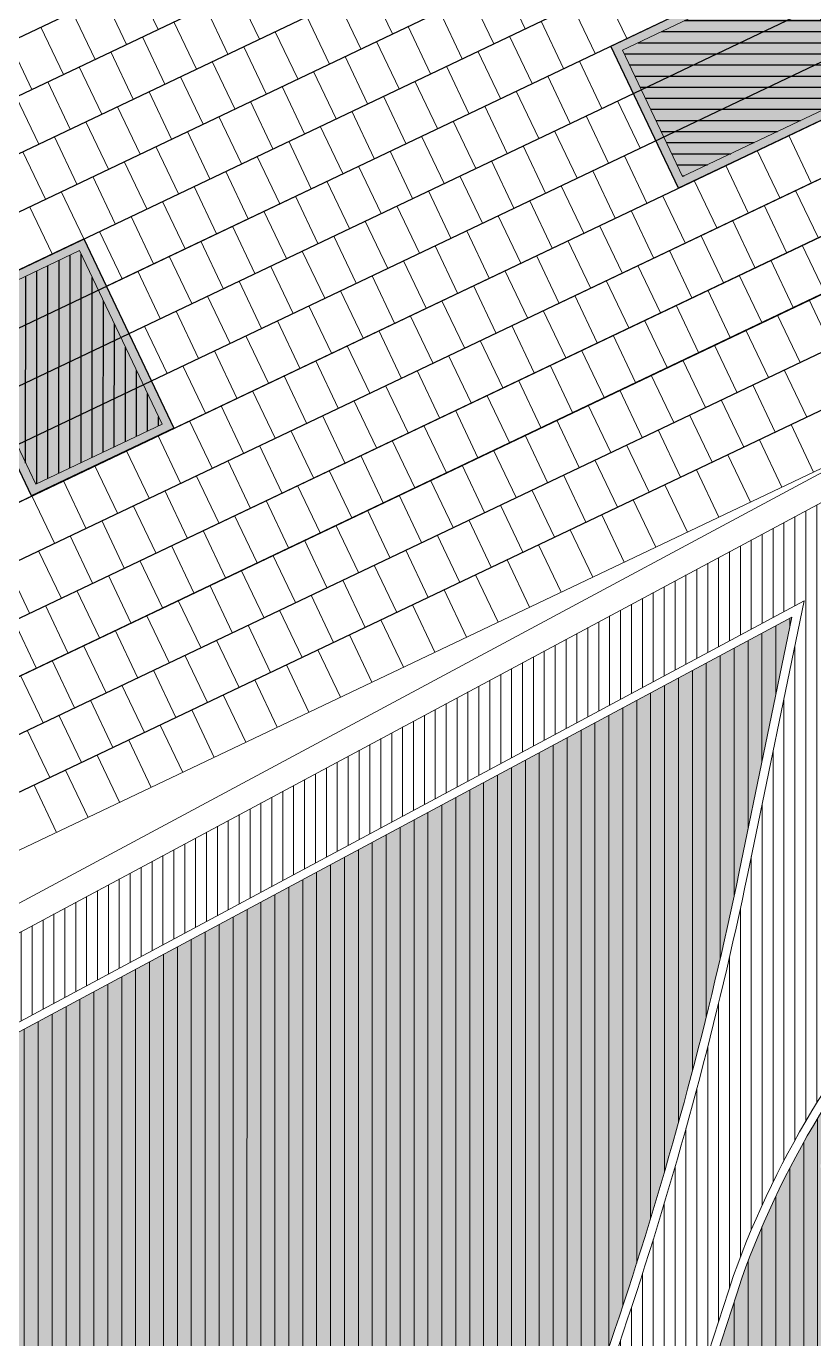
# Model space of a CAD drawing. Header units: metres. Extents: x 679599 to 680028, y 2748524 to 2748840.
# Drawn here: x 679821.67 to 679830.69, y 2748746.68 to 2748761.71 of the extents above; entities that cross this region are included whole.
import ezdxf

# ---------------------------------------------------------------- set-up
doc = ezdxf.new("R2010")
doc.units = ezdxf.units.M
doc.header["$LTSCALE"] = 5
doc.layers.add('00-AUX', color=2, linetype='Continuous', plot=False)
doc.layers.add('00-AUX Tree Pit', color=2, linetype='Continuous', plot=False)
doc.layers.add('02-L-B-Channel', color=140, linetype='Continuous', lineweight=5, plot=False)
doc.layers.add('02-L-B-Curb', color=11, linetype='Continuous', lineweight=5, plot=False)
for name, color, linetype, lineweight, true_color in [('02-L-Joints-Paviment_07_Precast Concrete Blocks 60X40', 7, 'Continuous', 5, 0x999999), ('03-TR-Pavement_02_Sealed Gravel', 7, 'Continuous', 5, 0x38321e), ('03-TR-Pavement_04_Dry Meadow_2', 7, 'Continuous', 5, 0xe2c75d), ('03-TR-Pavement_07_Precast Concrete Blocks 20X10', 7, 'Continuous', 5, 0x999999), ('03-TR-Pavement_07_Precast Concrete Blocks 60X40', 7, 'Continuous', 5, 0x999999)]:
    doc.layers.add(name, color=color, linetype=linetype, lineweight=lineweight, true_color=true_color)
doc.layers.add('03-TR-Pavement_04_Dry Meadow_', color=54, linetype='Continuous', lineweight=5)
doc.layers.add('04-BK-Tree Pit', color=6, linetype='Continuous', lineweight=5)
doc.layers.add('03-TR-Tree Pit_Green', color=46, linetype='Continuous')
doc.layers.add('03-TR-Tree Pit_White', color=7, linetype='Continuous', true_color=0xfcfcfc)

# ---------------------------------------------------------------- blocks, each defined once
blk = doc.blocks.new('ALCORQUE RECTANGULAR')
at = {"layer": '03-TR-Tree Pit_Green', "ltscale": 0.3}
h = blk.add_hatch(dxfattribs=at)
h.set_pattern_fill('ANSI31', color=256, scale=0.04, angle=-45)
h.set_pattern_definition([(360, (-2068898.16958, 3428624.0145), (3e-17, 0.127), [])])
h.paths.add_polyline_path([(679903.391, 2748647.421), (679902.702, 2748648.869), (679904.689, 2748649.814), (679905.377, 2748648.367)])
at = {"layer": '03-TR-Tree Pit_White'}
h = blk.add_hatch(color=256, dxfattribs=at)
h.dxf.hatch_style = 1
h.paths.add_polyline_path([(679903.344, 2748647.288), (679902.569, 2748648.916), (679904.736, 2748649.947), (679905.511, 2748648.319)])
at = {"layer": '02-L-B-Curb'}
blk.add_lwpolyline([(679903.344, 2748647.288), (679902.569, 2748648.916), (679904.736, 2748649.947), (679905.511, 2748648.319)], close=True, dxfattribs=at)
at = {"layer": '02-L-B-Curb', "color": 6}
blk.add_lwpolyline([(679903.391, 2748647.421), (679902.702, 2748648.868), (679904.689, 2748649.814), (679905.378, 2748648.366)], close=True, dxfattribs=at)

msp = doc.modelspace()

# ---------------------------------------------------------------- hatches: boundary and pattern name
at = {"layer": '03-TR-Pavement_02_Sealed Gravel', "linetype": 'Continuous'}
h = msp.add_hatch(dxfattribs=at)
h.set_pattern_fill('ANSI31', color=256, scale=0.0393, angle=45)
h.set_pattern_definition([(90, (652974.11672, 2717198.73223), (-0.1247775, 0), [])])
h.paths.add_polyline_path([(679843.323, 2748762.983), (679802.488, 2748741.088), (679802.965, 2748740.321), (679830.585, 2748755.131), (679829.938, 2748752.01, -0.057467), (679826.729, 2748742.3, -0.236191), (679819.813, 2748736.788, -0.042406), (679814.857, 2748736.169, 0.057364), (679806.372, 2748734.851), (679806.924, 2748733.964, -0.055327), (679814.897, 2748735.17, 0.042406), (679820.02, 2748735.81, 0.236191), (679827.636, 2748741.88, 0.032502), (679829.774, 2748747.407, -0.216564), (679835.768, 2748753.578, -0.102224), (679839.134, 2748754.155, 0.122776), (679847.42, 2748755.923), (679848.03, 2748755.098), (679848.753, 2748755.634)])
h.paths.add_polyline_path([(679846.816, 2748756.742, -0.119949), (679839.168, 2748755.154, 0.102239), (679835.402, 2748754.509, 0.127244), (679830.778, 2748751.162, 0.003616), (679830.917, 2748751.807), (679831.734, 2748755.747), (679843.062, 2748761.821)], flags=16)
h.paths.add_polyline_path([(679846.663, 2748756.78, -0.118072), (679839.171, 2748755.254, 0.102239), (679835.366, 2748754.602, 0.11845), (679830.96, 2748751.528, 0.001446), (679831.015, 2748751.787), (679831.822, 2748755.681), (679843.033, 2748761.692)], flags=0)
at = {"layer": '03-TR-Pavement_04_Dry Meadow_', "linetype": 'Continuous'}
h = msp.add_hatch(dxfattribs=at)
h.set_pattern_fill('ANSI31', color=256, scale=0.0502, angle=45)
h.paths.add_polyline_path([(679847.95, 2748755.038), (679847.389, 2748755.797, -0.121575), (679839.13, 2748754.055, 0.102239), (679835.804, 2748753.485, 0.216438), (679829.869, 2748747.377, -0.032502), (679827.727, 2748741.838, -0.236191), (679820.041, 2748735.712, -0.042406), (679814.901, 2748735.07, 0.055117), (679806.979, 2748733.876), (679810.918, 2748727.551)])
h.paths.add_polyline_path([(679846.663, 2748756.78), (679843.033, 2748761.692), (679831.822, 2748755.681), (679831.015, 2748751.787, -0.001446), (679830.96, 2748751.528, -0.11845), (679835.366, 2748754.602, -0.102239), (679839.171, 2748755.254, 0.118072)])
edge = h.paths.add_edge_path()
edge.add_line((679829.84, 2748752.03), (679830.443, 2748754.942))
edge.add_line((679830.443, 2748754.942), (679803.018, 2748740.236))
edge.add_line((679803.018, 2748740.236), (679806.317, 2748734.939))
edge.add_arc((679816.341, 2748698.65), 37.648, 92.2638, 105.4414, ccw=False)
edge.add_arc((679813.692, 2748765.64), 29.393, 272.2638, 281.9768)
edge.add_arc((679817.762, 2748746.456), 9.783, 281.9768, 335.1335)
edge.add_arc((679786.232, 2748761.069), 44.535, 335.1335, 348.2894)
at = {"layer": '03-TR-Pavement_04_Dry Meadow_2', "ltscale": 2, "transparency": 33554687}
h = msp.add_hatch(dxfattribs=at)
h.set_pattern_fill('AR-CONC', color=256, scale=0.0067, angle=290)
h.paths.add_polyline_path([(679846.663, 2748756.78), (679843.033, 2748761.692), (679831.822, 2748755.681), (679831.015, 2748751.787, -0.001446), (679830.96, 2748751.528, -0.11845), (679835.366, 2748754.602, -0.102239), (679839.171, 2748755.254, 0.118072)])
edge = h.paths.add_edge_path(flags=16)
edge.add_arc((679832.774, 2748748.661), 2, 0, 360)
edge = h.paths.add_edge_path()
edge.add_line((679847.95, 2748755.038), (679847.389, 2748755.797))
edge.add_arc((679839.731, 2748771.658), 17.613, 268.0472, 295.7741, ccw=False)
edge.add_arc((679838.846, 2748745.72), 8.34, 88.0472, 111.3976)
edge.add_arc((679839.56, 2748743.898), 10.297, 111.3976, 160.2481)
edge.add_arc((679786.232, 2748761.069), 45.735, 335.1335, 342.5798, ccw=False)
edge.add_arc((679817.762, 2748746.456), 10.983, 281.9768, 335.1335, ccw=False)
edge.add_arc((679813.692, 2748765.64), 30.593, 272.2638, 281.9768, ccw=False)
edge.add_arc((679816.341, 2748698.65), 36.448, 92.2638, 104.8829)
edge.add_line((679806.979, 2748733.876), (679810.918, 2748727.551))
edge.add_line((679810.918, 2748727.551), (679847.95, 2748755.038))
edge = h.paths.add_edge_path()
edge.add_arc((679823.032, 2748740.346), 2, 179.9991, 276.2707)
edge.add_arc((679817.762, 2748746.456), 9.783, 281.9768, 304.1267, ccw=False)
edge.add_arc((679813.692, 2748765.64), 29.393, 272.2638, 281.9768, ccw=False)
edge.add_arc((679816.341, 2748698.65), 37.648, 92.2638, 105.4414)
edge.add_line((679806.317, 2748734.939), (679803.018, 2748740.236))
edge.add_line((679803.018, 2748740.236), (679830.443, 2748754.942))
edge.add_line((679830.443, 2748754.942), (679829.84, 2748752.03))
edge.add_arc((679786.232, 2748761.069), 44.535, 335.1335, 348.2894, ccw=False)
edge.add_arc((679817.762, 2748746.456), 9.783, 317.4276, 335.1335, ccw=False)
edge.add_arc((679823.032, 2748740.346), 2, 345.2825, 540)
edge = h.paths.add_edge_path(flags=17)
edge.add_line((679841.435, 2748755.333), (679840.837, 2748755.282))
edge.add_arc((679840.923, 2748757.78), 2.5, 129.6112, 268.0163, ccw=False)
edge.add_line((679839.329, 2748759.706), (679840.201, 2748760.174))
edge.add_arc((679840.923, 2748757.78), 2.5, -78.1912, 106.7896, ccw=False)
at = {"layer": '03-TR-Pavement_07_Precast Concrete Blocks 20X10'}
h = msp.add_hatch(dxfattribs=at)
h.set_pattern_fill('ANSI31', color=256, scale=0.0315, angle=25.5)
h.set_pattern_definition([(70.5, (0, 0), (-0.094275932128, 0.033384858509), [])])
edge = h.paths.add_edge_path()
edge.add_line((679754.639, 2748741.428), (679756.438, 2748737.648))
edge.add_line((679756.438, 2748737.648), (679759.31, 2748736.613))
edge.add_line((679759.31, 2748736.613), (679763.155, 2748738.443))
edge.add_line((679763.155, 2748738.443), (679764.159, 2748741.27))
edge.add_line((679764.159, 2748741.27), (679766.986, 2748740.266))
edge.add_line((679766.986, 2748740.266), (679770.831, 2748742.096))
edge.add_line((679770.831, 2748742.096), (679771.835, 2748744.923))
edge.add_line((679771.835, 2748744.923), (679774.662, 2748743.919))
edge.add_line((679774.662, 2748743.919), (679778.507, 2748745.748))
edge.add_line((679778.507, 2748745.748), (679779.511, 2748748.576))
edge.add_line((679779.511, 2748748.576), (679782.338, 2748747.571))
edge.add_line((679782.338, 2748747.571), (679786.176, 2748749.398))
edge.add_line((679786.176, 2748749.398), (679787.186, 2748752.228))
edge.add_line((679787.186, 2748752.228), (679790.014, 2748751.224))
edge.add_line((679790.014, 2748751.224), (679793.857, 2748753.054))
edge.add_line((679793.857, 2748753.054), (679794.828, 2748755.786))
edge.add_line((679794.828, 2748755.786), (679794.862, 2748755.88))
edge.add_line((679794.862, 2748755.88), (679797.688, 2748754.876))
edge.add_line((679797.688, 2748754.876), (679801.533, 2748756.706))
edge.add_line((679801.533, 2748756.706), (679802.537, 2748759.533))
edge.add_line((679802.537, 2748759.533), (679805.364, 2748758.529))
edge.add_line((679805.364, 2748758.529), (679809.208, 2748760.358))
edge.add_line((679809.208, 2748760.358), (679810.212, 2748763.185))
edge.add_line((679810.212, 2748763.185), (679813.04, 2748762.181))
edge.add_line((679813.04, 2748762.181), (679816.883, 2748764.01))
edge.add_line((679816.883, 2748764.01), (679817.885, 2748766.836))
edge.add_line((679817.885, 2748766.836), (679820.714, 2748765.833))
edge.add_line((679820.714, 2748765.833), (679824.559, 2748767.663))
edge.add_line((679824.559, 2748767.663), (679825.563, 2748770.49))
edge.add_line((679825.563, 2748770.49), (679828.39, 2748769.486))
edge.add_line((679828.39, 2748769.486), (679832.234, 2748771.315))
edge.add_line((679832.234, 2748771.315), (679833.238, 2748774.142))
edge.add_line((679833.238, 2748774.142), (679836.062, 2748773.137))
edge.add_line((679836.062, 2748773.137), (679839.907, 2748774.967))
edge.add_line((679839.907, 2748774.967), (679840.952, 2748777.865))
edge.add_line((679840.952, 2748777.865), (679839.153, 2748781.645))
edge.add_line((679839.153, 2748781.645), (679754.643, 2748741.429))

# ---------------------------------------------------------------- linework, layer by layer
at = {"layer": '00-AUX'}
for points in [[(679671.95, 2748690.369), (679908.36, 2748802.868)], [(679675.639, 2748691.46), (679908.831, 2748802.427)], [(679680.412, 2748693.066), (679908.864, 2748801.779)], [(679684.823, 2748694.501), (679909.347, 2748801.344)], [(679689.235, 2748695.936), (679907.032, 2748799.578)], [(679694.007, 2748697.543), (679904.22, 2748797.575)], [(679698.419, 2748698.977), (679901.769, 2748795.744)], [(679703.192, 2748700.584), (679899.679, 2748794.085)], [(679707.603, 2748702.019), (679896.867, 2748792.083)], [(679712.015, 2748703.454), (679894.416, 2748790.252)], [(679716.787, 2748705.06), (679891.964, 2748788.421)], [(679721.199, 2748706.495), (679889.513, 2748786.59)], [(679725.61, 2748707.93), (679887.062, 2748784.759)], [(679730.383, 2748709.537), (679831.877, 2748757.834)]]:
    msp.add_lwpolyline(points, dxfattribs=at)
at = {"layer": '00-AUX Tree Pit'}
for points in [[(679829.145, 2748759.852), (679828.37, 2748761.481), (679830.537, 2748762.512), (679831.312, 2748760.884)], [(679823.364, 2748757.106), (679821.736, 2748756.331), (679820.705, 2748758.498), (679822.333, 2748759.273)]]:
    msp.add_lwpolyline(points, close=True, dxfattribs=at)
at = {"layer": '02-L-B-Channel'}
msp.add_lwpolyline([(679799.868, 2748739.531), (679781.122, 2748725.68), (679781.281, 2748725.425), (679800.027, 2748739.276), (679802.456, 2748741.071), (679843.591, 2748763.126), (679843.41, 2748763.37), (679802.288, 2748741.32), (679799.868, 2748739.531)], close=True, dxfattribs=at)
at = {"layer": '02-L-B-Curb'}
for points in [[(679806.924, 2748733.964, -0.055327), (679814.897, 2748735.17, 0.042406), (679820.02, 2748735.81, 0.236191), (679827.636, 2748741.88, 0.032502), (679829.774, 2748747.407, -0.216551), (679835.767, 2748753.578, -0.102239), (679839.134, 2748754.155, 0.122776), (679847.42, 2748755.923)], [(679806.979, 2748733.876, -0.055117), (679814.901, 2748735.07, 0.042406), (679820.041, 2748735.712, 0.236191), (679827.727, 2748741.838, 0.032502), (679829.869, 2748747.377, -0.216438), (679835.804, 2748753.485, -0.102239), (679839.13, 2748754.055, 0.121575), (679847.389, 2748755.797)], [(679830.585, 2748755.131), (679829.938, 2748752.01, -0.057467), (679826.729, 2748742.3, -0.236191), (679819.813, 2748736.788, -0.042406), (679814.857, 2748736.169, 0.057364), (679806.372, 2748734.851, 0.057364)], [(679830.443, 2748754.942), (679829.84, 2748752.03, -0.057467), (679826.638, 2748742.342, -0.236191), (679819.792, 2748736.886, -0.042406), (679814.853, 2748736.269, 0.057562), (679806.317, 2748734.939, 0.057562)]]:
    msp.add_lwpolyline(points, format="xyb", dxfattribs=at)
for points in [[(679830.585, 2748755.131), (679802.971, 2748740.324)], [(679830.443, 2748754.942), (679803.018, 2748740.236)]]:
    msp.add_lwpolyline(points, dxfattribs=at)
at = {"layer": '02-L-Joints-Paviment_07_Precast Concrete Blocks 60X40'}
for points in [[(679822.927, 2748762.213), (679823.185, 2748761.671)], [(679825.61, 2748762.161), (679825.868, 2748761.619)], [(679827.132, 2748762.221), (679827.39, 2748761.679)], [(679822.566, 2748762.041), (679822.824, 2748761.5)], [(679824.088, 2748762.101), (679824.346, 2748761.559)], [(679825.249, 2748761.989), (679825.507, 2748761.447)], [(679826.771, 2748762.049), (679827.029, 2748761.507)], [(679828.293, 2748762.109), (679828.551, 2748761.567)], [(679822.205, 2748761.869), (679822.463, 2748761.328)], [(679823.727, 2748761.929), (679823.985, 2748761.387)], [(679826.41, 2748761.877), (679826.667, 2748761.335)], [(679827.932, 2748761.937), (679828.189, 2748761.395)], [(679821.844, 2748761.698), (679822.102, 2748761.156)], [(679823.366, 2748761.757), (679823.624, 2748761.216)], [(679824.888, 2748761.817), (679825.146, 2748761.275)], [(679826.048, 2748761.705), (679826.306, 2748761.163)], [(679827.57, 2748761.765), (679827.828, 2748761.223)], [(679821.483, 2748761.526), (679821.74, 2748760.984)], [(679823.005, 2748761.586), (679823.262, 2748761.044)], [(679824.526, 2748761.645), (679824.784, 2748761.104)], [(679825.687, 2748761.533), (679825.945, 2748760.991)], [(679827.209, 2748761.593), (679827.467, 2748761.051)], [(679822.643, 2748761.414), (679822.901, 2748760.872)], [(679824.165, 2748761.473), (679824.423, 2748760.932)], [(679826.848, 2748761.421), (679827.106, 2748760.879)], [(679822.282, 2748761.242), (679822.54, 2748760.7)], [(679823.804, 2748761.302), (679824.062, 2748760.76)], [(679825.326, 2748761.361), (679825.584, 2748760.82)], [(679826.487, 2748761.249), (679826.745, 2748760.707)], [(679828.009, 2748761.309), (679828.267, 2748760.767)], [(679823.443, 2748761.13), (679823.701, 2748760.588)], [(679824.965, 2748761.19), (679825.223, 2748760.648)], [(679826.126, 2748761.077), (679826.384, 2748760.536)], [(679827.648, 2748761.137), (679827.905, 2748760.595)], [(679821.921, 2748761.07), (679822.179, 2748760.528)], [(679823.082, 2748760.958), (679823.34, 2748760.416)], [(679824.604, 2748761.018), (679824.862, 2748760.476)], [(679827.286, 2748760.965), (679827.544, 2748760.424)], [(679821.56, 2748760.898), (679821.818, 2748760.356)], [(679822.721, 2748760.786), (679822.978, 2748760.244)], [(679824.243, 2748760.846), (679824.5, 2748760.304)], [(679825.765, 2748760.906), (679826.022, 2748760.364)], [(679826.925, 2748760.793), (679827.183, 2748760.252)], [(679828.447, 2748760.853), (679828.705, 2748760.311)], [(679823.881, 2748760.674), (679824.139, 2748760.132)], [(679825.403, 2748760.734), (679825.661, 2748760.192)], [(679826.564, 2748760.622), (679826.822, 2748760.08)], [(679828.086, 2748760.681), (679828.344, 2748760.14)], [(679822.359, 2748760.614), (679822.617, 2748760.072)], [(679823.52, 2748760.502), (679823.778, 2748759.96)], [(679825.042, 2748760.562), (679825.3, 2748760.02)], [(679827.725, 2748760.509), (679827.983, 2748759.968)], [(679821.998, 2748760.442), (679822.256, 2748759.9)], [(679823.159, 2748760.33), (679823.417, 2748759.788)], [(679824.681, 2748760.39), (679824.939, 2748759.848)], [(679826.203, 2748760.45), (679826.461, 2748759.908)], [(679827.364, 2748760.338), (679827.622, 2748759.796)], [(679830.408, 2748760.457), (679830.665, 2748759.915)], [(679821.637, 2748760.27), (679821.895, 2748759.729)], [(679824.32, 2748760.218), (679824.578, 2748759.676)], [(679825.842, 2748760.278), (679826.1, 2748759.736)], [(679828.525, 2748760.225), (679828.782, 2748759.684)], [(679830.046, 2748760.285), (679830.304, 2748759.743)], [(679822.798, 2748760.158), (679823.056, 2748759.616)], [(679823.959, 2748760.046), (679824.216, 2748759.504)], [(679825.481, 2748760.106), (679825.738, 2748759.564)], [(679827.003, 2748760.166), (679827.26, 2748759.624)], [(679828.163, 2748760.054), (679828.421, 2748759.512)], [(679829.685, 2748760.113), (679829.943, 2748759.572)], [(679822.437, 2748759.986), (679822.694, 2748759.445)], [(679823.597, 2748759.874), (679823.855, 2748759.332)], [(679825.119, 2748759.934), (679825.377, 2748759.392)], [(679826.641, 2748759.994), (679826.899, 2748759.452)], [(679827.802, 2748759.882), (679828.06, 2748759.34)], [(679829.324, 2748759.942), (679829.582, 2748759.4)], [(679822.075, 2748759.814), (679822.333, 2748759.273)], [(679824.758, 2748759.762), (679825.016, 2748759.22)], [(679826.28, 2748759.822), (679826.538, 2748759.28)], [(679828.963, 2748759.77), (679829.221, 2748759.228)], [(679830.485, 2748759.829), (679830.743, 2748759.288)], [(679821.714, 2748759.643), (679821.972, 2748759.101)], [(679823.236, 2748759.702), (679823.494, 2748759.161)], [(679824.397, 2748759.59), (679824.655, 2748759.048)], [(679825.919, 2748759.65), (679826.177, 2748759.108)], [(679827.441, 2748759.71), (679827.699, 2748759.168)], [(679828.602, 2748759.598), (679828.86, 2748759.056)], [(679830.124, 2748759.658), (679830.382, 2748759.116)], [(679822.875, 2748759.53), (679823.133, 2748758.989)], [(679824.036, 2748759.418), (679824.294, 2748758.877)], [(679825.558, 2748759.478), (679825.816, 2748758.936)], [(679827.08, 2748759.538), (679827.338, 2748758.996)], [(679828.241, 2748759.426), (679828.498, 2748758.884)], [(679829.763, 2748759.486), (679830.02, 2748758.944)], [(679822.514, 2748759.359), (679822.772, 2748758.817)], [(679825.197, 2748759.306), (679825.454, 2748758.765)], [(679826.719, 2748759.366), (679826.976, 2748758.824)], [(679829.401, 2748759.314), (679829.659, 2748758.772)], [(679823.675, 2748759.247), (679823.932, 2748758.705)], [(679824.835, 2748759.134), (679825.093, 2748758.593)], [(679826.357, 2748759.194), (679826.615, 2748758.652)], [(679827.879, 2748759.254), (679828.137, 2748758.712)], [(679829.04, 2748759.142), (679829.298, 2748758.6)], [(679830.562, 2748759.202), (679830.82, 2748758.66)], [(679823.313, 2748759.075), (679823.571, 2748758.533)], [(679825.996, 2748759.022), (679826.254, 2748758.481)], [(679827.518, 2748759.082), (679827.776, 2748758.54)], [(679828.679, 2748758.97), (679828.937, 2748758.428)], [(679830.201, 2748759.03), (679830.459, 2748758.488)], [(679822.952, 2748758.903), (679823.21, 2748758.361)], [(679824.474, 2748758.963), (679824.732, 2748758.421)], [(679825.635, 2748758.85), (679825.893, 2748758.309)], [(679827.157, 2748758.91), (679827.415, 2748758.368)], [(679829.84, 2748758.858), (679830.098, 2748758.316)], [(679824.113, 2748758.791), (679824.371, 2748758.249)], [(679825.274, 2748758.679), (679825.532, 2748758.137)], [(679826.796, 2748758.738), (679827.054, 2748758.197)], [(679828.318, 2748758.798), (679828.576, 2748758.256)], [(679829.479, 2748758.686), (679829.736, 2748758.144)], [(679823.752, 2748758.619), (679824.01, 2748758.077)], [(679826.435, 2748758.566), (679826.692, 2748758.025)], [(679827.957, 2748758.626), (679828.214, 2748758.084)], [(679830.639, 2748758.574), (679830.897, 2748758.032)], [(679823.391, 2748758.447), (679823.648, 2748757.905)], [(679824.913, 2748758.507), (679825.17, 2748757.965)], [(679826.073, 2748758.395), (679826.331, 2748757.853)], [(679827.595, 2748758.454), (679827.853, 2748757.913)], [(679829.117, 2748758.514), (679829.375, 2748757.972)], [(679830.278, 2748758.402), (679830.536, 2748757.86)], [(679823.029, 2748758.275), (679823.287, 2748757.733)], [(679824.551, 2748758.335), (679824.809, 2748757.793)], [(679825.712, 2748758.223), (679825.97, 2748757.681)], [(679827.234, 2748758.283), (679827.492, 2748757.741)], [(679828.756, 2748758.342), (679829.014, 2748757.801)], [(679829.917, 2748758.23), (679830.175, 2748757.688)], [(679824.19, 2748758.163), (679824.448, 2748757.621)], [(679826.873, 2748758.111), (679827.131, 2748757.569)], [(679828.395, 2748758.17), (679828.653, 2748757.629)], [(679823.829, 2748757.991), (679824.087, 2748757.449)], [(679825.351, 2748758.051), (679825.609, 2748757.509)], [(679826.512, 2748757.939), (679826.77, 2748757.397)], [(679828.034, 2748757.999), (679828.292, 2748757.457)], [(679829.556, 2748758.058), (679829.814, 2748757.517)], [(679823.468, 2748757.819), (679823.726, 2748757.277)], [(679824.99, 2748757.879), (679825.248, 2748757.337)], [(679826.151, 2748757.767), (679826.408, 2748757.225)], [(679827.673, 2748757.827), (679827.93, 2748757.285)], [(679829.195, 2748757.886), (679829.452, 2748757.345)], [(679830.355, 2748757.774), (679830.613, 2748757.233)], [(679824.629, 2748757.707), (679824.886, 2748757.165)], [(679827.311, 2748757.655), (679827.569, 2748757.113)], [(679828.833, 2748757.715), (679829.091, 2748757.173)], [(679824.267, 2748757.535), (679824.525, 2748756.993)], [(679825.789, 2748757.595), (679826.047, 2748757.053)], [(679826.95, 2748757.483), (679827.208, 2748756.941)], [(679828.472, 2748757.543), (679828.73, 2748757.001)], [(679829.994, 2748757.602), (679830.252, 2748757.061)], [(679823.906, 2748757.363), (679824.164, 2748756.822)], [(679825.428, 2748757.423), (679825.686, 2748756.881)], [(679828.111, 2748757.371), (679828.369, 2748756.829)], [(679829.633, 2748757.431), (679829.891, 2748756.889)], [(679823.545, 2748757.191), (679823.803, 2748756.65)], [(679825.067, 2748757.251), (679825.325, 2748756.709)], [(679826.589, 2748757.311), (679826.847, 2748756.769)], [(679827.75, 2748757.199), (679828.008, 2748756.657)], [(679829.272, 2748757.259), (679829.53, 2748756.717)], [(679823.184, 2748757.02), (679823.442, 2748756.478)], [(679824.706, 2748757.079), (679824.964, 2748756.538)], [(679826.228, 2748757.139), (679826.486, 2748756.597)], [(679827.389, 2748757.027), (679827.646, 2748756.485)], [(679828.911, 2748757.087), (679829.168, 2748756.545)], [(679830.433, 2748757.147), (679830.69, 2748756.605)], [(679824.345, 2748756.907), (679824.602, 2748756.366)], [(679825.867, 2748756.967), (679826.124, 2748756.425)], [(679828.549, 2748756.915), (679828.807, 2748756.373)], [(679830.071, 2748756.975), (679830.329, 2748756.433)], [(679822.823, 2748756.848), (679823.081, 2748756.306)], [(679823.983, 2748756.736), (679824.241, 2748756.194)], [(679825.505, 2748756.795), (679825.763, 2748756.254)], [(679827.027, 2748756.855), (679827.285, 2748756.313)], [(679828.188, 2748756.743), (679828.446, 2748756.201)], [(679829.71, 2748756.803), (679829.968, 2748756.261)], [(679822.461, 2748756.676), (679822.719, 2748756.134)], [(679823.622, 2748756.564), (679823.88, 2748756.022)], [(679825.144, 2748756.624), (679825.402, 2748756.082)], [(679826.666, 2748756.683), (679826.924, 2748756.142)], [(679827.827, 2748756.571), (679828.085, 2748756.029)], [(679829.349, 2748756.631), (679829.607, 2748756.089)], [(679822.1, 2748756.504), (679822.358, 2748755.962)], [(679824.783, 2748756.452), (679825.041, 2748755.91)], [(679826.305, 2748756.511), (679826.563, 2748755.97)], [(679828.988, 2748756.459), (679829.246, 2748755.917)], [(679821.739, 2748756.332), (679821.997, 2748755.79)], [(679823.261, 2748756.392), (679823.519, 2748755.85)], [(679824.422, 2748756.28), (679824.68, 2748755.738)], [(679825.944, 2748756.34), (679826.202, 2748755.798)], [(679827.466, 2748756.399), (679827.724, 2748755.858)], [(679828.627, 2748756.287), (679828.884, 2748755.745)], [(679822.9, 2748756.22), (679823.158, 2748755.678)], [(679825.583, 2748756.168), (679825.84, 2748755.626)], [(679827.105, 2748756.227), (679827.362, 2748755.686)], [(679828.265, 2748756.115), (679828.523, 2748755.574)], [(679822.539, 2748756.048), (679822.797, 2748755.506)], [(679824.061, 2748756.108), (679824.319, 2748755.566)], [(679825.221, 2748755.996), (679825.479, 2748755.454)], [(679826.743, 2748756.056), (679827.001, 2748755.514)], [(679822.178, 2748755.876), (679822.435, 2748755.334)], [(679823.7, 2748755.936), (679823.957, 2748755.394)], [(679824.86, 2748755.824), (679825.118, 2748755.282)], [(679826.382, 2748755.884), (679826.64, 2748755.342)], [(679827.904, 2748755.944), (679828.162, 2748755.402)], [(679821.816, 2748755.704), (679822.074, 2748755.163)], [(679823.338, 2748755.764), (679823.596, 2748755.222)], [(679826.021, 2748755.712), (679826.279, 2748755.17)], [(679827.543, 2748755.772), (679827.801, 2748755.23)], [(679821.455, 2748755.532), (679821.713, 2748754.991)], [(679822.977, 2748755.592), (679823.235, 2748755.05)], [(679824.499, 2748755.652), (679824.757, 2748755.11)], [(679825.66, 2748755.54), (679825.918, 2748754.998)], [(679827.182, 2748755.6), (679827.44, 2748755.058)], [(679822.616, 2748755.42), (679822.874, 2748754.879)], [(679824.138, 2748755.48), (679824.396, 2748754.938)], [(679825.299, 2748755.368), (679825.557, 2748754.826)], [(679826.821, 2748755.428), (679827.079, 2748754.886)], [(679822.255, 2748755.249), (679822.513, 2748754.707)], [(679823.777, 2748755.308), (679824.035, 2748754.767)], [(679826.46, 2748755.256), (679826.717, 2748754.714)], [(679821.894, 2748755.077), (679822.151, 2748754.535)], [(679823.416, 2748755.136), (679823.673, 2748754.595)], [(679824.938, 2748755.196), (679825.195, 2748754.654)], [(679826.098, 2748755.084), (679826.356, 2748754.542)], [(679823.054, 2748754.965), (679823.312, 2748754.423)], [(679824.576, 2748755.024), (679824.834, 2748754.483)], [(679825.737, 2748754.912), (679825.995, 2748754.37)], [(679821.532, 2748754.905), (679821.79, 2748754.363)], [(679822.693, 2748754.793), (679822.951, 2748754.251)], [(679824.215, 2748754.852), (679824.473, 2748754.311)], [(679822.332, 2748754.621), (679822.59, 2748754.079)], [(679823.854, 2748754.681), (679824.112, 2748754.139)], [(679825.376, 2748754.74), (679825.634, 2748754.199)], [(679823.493, 2748754.509), (679823.751, 2748753.967)], [(679825.015, 2748754.568), (679825.273, 2748754.027)], [(679821.971, 2748754.449), (679822.229, 2748753.907)], [(679823.132, 2748754.337), (679823.389, 2748753.795)], [(679824.654, 2748754.397), (679824.911, 2748753.855)], [(679821.61, 2748754.277), (679821.867, 2748753.735)], [(679822.77, 2748754.165), (679823.028, 2748753.623)], [(679824.292, 2748754.225), (679824.55, 2748753.683)], [(679823.931, 2748754.053), (679824.189, 2748753.511)], [(679822.409, 2748753.993), (679822.667, 2748753.451)], [(679823.57, 2748753.881), (679823.828, 2748753.339)], [(679822.048, 2748753.821), (679822.306, 2748753.279)], [(679821.687, 2748753.649), (679821.945, 2748753.108)], [(679823.209, 2748753.709), (679823.467, 2748753.167)], [(679822.848, 2748753.537), (679823.105, 2748752.995)], [(679822.486, 2748753.365), (679822.744, 2748752.824)], [(679822.125, 2748753.193), (679822.383, 2748752.652)], [(679821.764, 2748753.022), (679822.022, 2748752.48)]]:
    msp.add_lwpolyline(points, dxfattribs=at)
at = {"layer": '03-TR-Pavement_07_Precast Concrete Blocks 60X40'}
for p, q in [((679733.894, 2748719.845), (679963.543, 2748829.127)), ((679723.497, 2748714.233), (679963.802, 2748828.586)), ((679723.755, 2748713.692), (679904.349, 2748799.63)), ((679713.899, 2748708.337), (679904.607, 2748799.088)), ((679748.675, 2748720.899), (679897.138, 2748791.547)), ((679712.479, 2748703.01), (679894.644, 2748789.696)), ((679717.042, 2748704.517), (679892.149, 2748787.844)), ((679736.988, 2748713.344), (679889.655, 2748785.993)), ((679761.265, 2748724.232), (679887.16, 2748784.141)), ((679714.157, 2748707.795), (679851.409, 2748773.109)), ((679822.591, 2748758.731), (679851.667, 2748772.567)), ((679765.574, 2748729.605), (679837.09, 2748763.637)), ((679822.849, 2748758.189), (679828.628, 2748760.939)), ((679823.107, 2748757.647), (679828.886, 2748760.397)), ((679761.523, 2748723.69), (679831.614, 2748757.044))]:
    msp.add_line(p, q, dxfattribs=at)

# ---------------------------------------------------------------- block references
at = {"layer": '04-BK-Tree Pit'}
msp.add_blockref('ALCORQUE RECTANGULAR', (-74.199, 112.565), dxfattribs=at)
at = {"layer": '04-BK-Tree Pit', "rotation": 90}
msp.add_blockref('ALCORQUE RECTANGULAR', (3428470.652, 2068853.762), dxfattribs=at)

doc.saveas('drawing.dxf')
